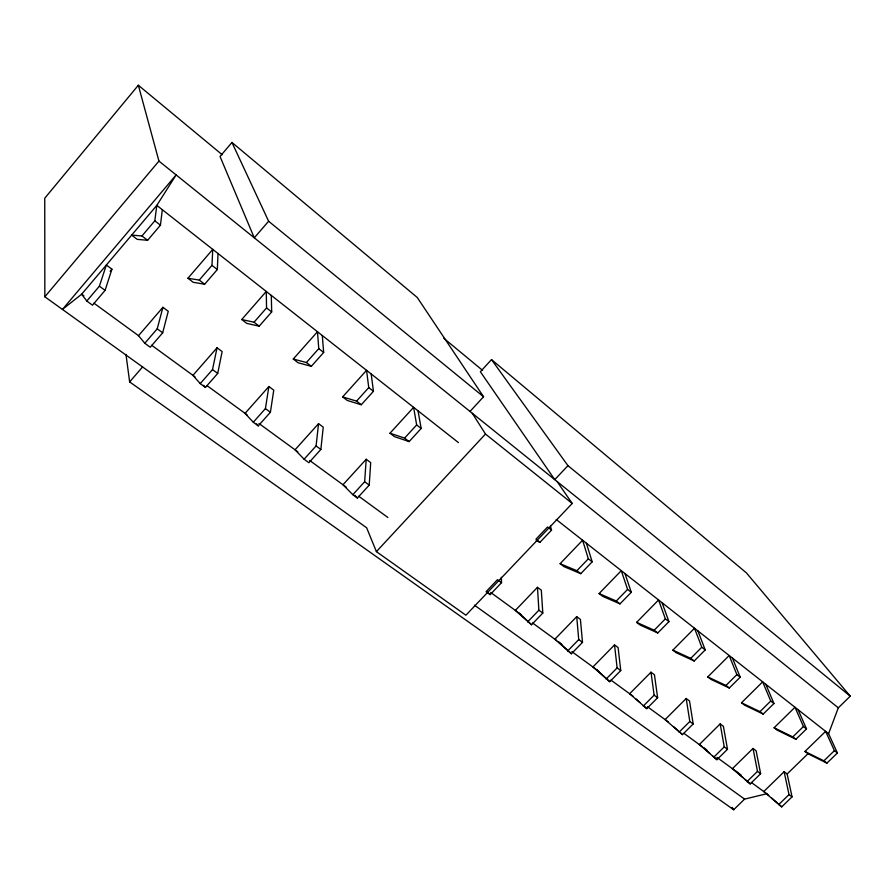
<?xml version="1.0" encoding="UTF-8"?>
<svg xmlns="http://www.w3.org/2000/svg" width="895" height="895" viewBox="0 0 895 895"><rect width="100%" height="100%" fill="white"/><g stroke="black" fill="none" stroke-linecap="round" stroke-linejoin="round"><path stroke-width="1.34" d="M187.928 278.255L199.272 280.068L211.958 265.356L212.764 249.381L187.928 278.255L193.219 282.305L204.664 284.218L217.328 269.54L218.022 253.52M369.221 485.124L370.698 462.637L366.212 459.28L342.975 484.743L352.82 494.678L357.407 498.012L369.221 485.124L364.645 481.745L366.212 459.28M320.857 449.458L323.24 427.161L318.553 423.659L295.037 449.793L304.099 459.213L308.887 462.704L320.857 449.458L316.08 445.945L318.553 423.659M147.608 240.296L141.969 235.956L131.666 235.105L137.203 239.357L147.608 240.296L160.44 225.193L162.319 209.71M141.969 235.956L154.813 220.808L156.815 205.38L176.125 174.917L62.449 309.424L81.646 294.22L156.815 205.38L458.408 442.566M270.402 412.259L273.758 390.164L268.88 386.517L245.062 413.356L253.285 422.227L258.286 425.863L270.402 412.259L265.423 408.59L268.88 386.517M217.72 373.428L222.139 351.578L217.049 347.775L192.94 375.363L200.234 383.608L205.447 387.412L217.72 373.428L212.518 369.59L217.049 347.775M162.666 332.839L168.249 311.292L162.924 307.309L138.524 335.681L144.789 343.255L150.248 347.226L162.666 332.839L157.229 328.823L162.924 307.309M105.084 290.372L111.92 269.182L106.348 265.021L99.39 286.176L86.793 301.033L92.498 305.195L105.084 290.372L99.39 286.176M837.407 752.986L834.409 750.659L825.626 731.36L804.974 751.453L807.961 753.735L826.913 763.144L837.407 752.986L828.591 733.687L838.291 707.833L850.25 696.176L746.396 572.867L491.5 359.611L480.369 371.738L554.755 479.642L567.956 465.668L491.5 359.611M222.251 154.757L138.333 85.249L44.75 198.22L44.839 296.782L366.659 527.804L376.403 551.633L465.903 615.223L572.229 503.46L557.07 481.51M44.839 296.782L158.941 161.089L138.333 85.249M110.152 271.263L111.92 269.182M231.95 142.45L220.036 156.491L254.281 237.824L268.623 221.244L231.95 142.45L417.227 297.464L483.557 396.753L470.009 411.443M144.789 343.255L157.229 328.823M768.771 795.498L766.791 793.742L744.595 799.112L733.676 809.751L129.641 381.919L142.585 366.95M241.739 319.526L266.262 291.457L266.553 307.925L254.035 322.211L241.739 319.526L246.807 323.408L259.181 326.172L271.688 311.93L271.297 295.417M200.234 383.608L212.518 369.59M293.269 359.029L317.479 331.732L318.765 348.636L306.403 362.52L293.269 359.029L298.113 362.755L311.337 366.323L323.677 352.462L322.301 335.524M253.285 422.227L265.423 408.59M342.64 396.899L366.558 370.329L368.751 387.602L373.461 391.272L361.278 404.753L347.294 400.468L342.64 396.899L356.557 401.117L361.278 404.753M304.099 459.213L316.08 445.945M356.557 401.117L368.751 387.602M389.996 433.214L413.613 407.337L416.656 424.946L421.165 428.47L409.138 441.593L394.46 436.637L389.996 433.214L404.607 438.102L409.138 441.593M352.82 494.678L364.645 481.745M404.607 438.102L416.656 424.946M376.403 551.633L485.482 434.041L472.303 413.289M501.536 582.667L497.475 579.68L486.063 591.673L490.147 594.638L501.536 582.667L501.345 577.297M536.206 540.77L539.976 542.292L551.555 530.131L550.447 526.182M537.47 587.31L515.33 610.412L531.54 624.766L542.795 613.086L541.318 590.185L537.47 587.31L538.88 610.211L527.614 621.913M560.125 563.682L582.6 540.233L588.339 558.804L592.188 561.814L580.754 573.684L563.951 566.613L560.125 563.682L576.895 570.708L580.754 573.684M576.895 570.708L588.339 558.804M576.716 616.644L554.844 639.22L571.39 653.775L582.5 642.364L580.419 619.418L576.716 616.644L578.741 639.589L582.5 642.364M599.091 593.564L621.287 570.663L627.585 589.402L631.288 592.289L620 603.879L602.771 596.383L599.091 593.564L616.275 601.026L620 603.879M567.609 651.023L578.741 639.589M616.275 601.026L627.585 589.402M614.529 644.926L592.915 666.976L609.775 681.71L620.75 670.568L618.109 647.588L614.529 644.926L617.125 667.894L620.75 670.568M636.636 622.361L658.575 599.986L665.365 618.859L668.934 621.645L657.78 632.966L640.193 625.079L636.636 622.361L654.2 630.214L657.78 632.966M606.128 679.07L617.125 667.894M654.2 630.214L665.365 618.859M651.001 672.19L629.644 693.759L646.772 708.65L657.624 697.753L654.446 674.763L651.001 672.19L654.122 695.169L657.624 697.753M672.85 650.128L694.509 628.245L701.781 647.242L705.215 649.927L694.196 660.991L676.273 652.746L672.85 650.128L690.75 658.34L694.196 660.991M643.259 706.088L654.122 695.169M690.75 658.34L701.781 647.242M686.197 698.492L665.086 719.602L682.46 734.627L693.178 723.965L689.53 700.986L686.197 698.492L689.81 721.482L693.178 723.965M707.777 676.911L729.179 655.509L736.876 674.617L740.199 677.202L729.313 688.02L711.089 679.45L707.777 676.911L725.979 685.458L729.313 688.02M679.081 732.166L689.81 721.482M725.979 685.458L736.876 674.617M720.184 723.898L699.319 744.562L716.906 759.698L727.501 749.272L723.395 726.304L720.184 723.898L724.245 746.866L727.501 749.272M741.507 702.776L762.652 681.833L770.74 701.02L773.951 703.515L763.2 714.098L744.696 705.226L741.507 702.776L759.989 711.626L763.2 714.098M713.639 757.327L724.245 746.866M759.989 711.626L770.74 701.02M753.019 748.444L732.401 768.671L750.178 783.919L760.638 773.705L756.118 750.771L753.019 748.444L757.494 771.389L760.638 773.705M774.097 727.769L794.984 707.263L803.441 726.516L806.529 728.922L795.912 739.281L777.173 730.13L774.097 727.769L792.813 736.898L795.912 739.281M747.023 781.615L757.494 771.389M792.813 736.898L803.441 726.516M784.143 771.714L763.759 791.538L781.704 806.865L792.053 796.863L787.141 773.962L784.143 771.714L789.01 794.615L792.053 796.863M787.141 773.962L807.961 753.735M778.65 804.639L789.01 794.615M804.974 751.453L823.903 760.828L834.409 750.659M474.428 605.165L744.595 799.112M83.884 295.842L81.646 294.22L86.793 301.033M93.93 303.17L138.524 335.681M151.68 345.269L194.998 376.851M207.013 385.622L247.031 414.788M258.991 423.514L297.856 451.852M309.715 460.5L346.365 487.216M358.716 496.222L387.893 517.5M490.673 592.434L521.438 614.854M532.57 622.976L556.701 640.574M561.892 644.355L558.569 641.939L571.39 653.775M571.871 651.627L598.721 671.216M610.871 680.066L633.123 696.288M647.454 706.737L668.442 722.041M683.881 733.296L702.564 746.922M703.66 747.728L706.983 750.144M716.929 757.394L741.172 775.07M751.341 782.476L766.791 793.742M538.88 610.211L542.795 613.086M199.272 280.068L204.664 284.218M254.035 322.211L259.181 326.172M306.403 362.52L311.337 366.323M539.976 542.292L535.96 539.204L547.561 527.01L551.555 530.131M823.903 760.828L826.913 763.144M154.813 220.808L160.44 225.193M211.958 265.356L217.328 269.54M266.553 307.925L271.688 311.93M318.765 348.636L323.677 352.462M556.242 519.503L828.591 733.687M485.482 434.041L572.229 503.46M158.941 161.089L838.291 707.833M268.623 221.244L483.557 396.753M567.956 465.668L850.25 696.176M443.864 338.321L482.595 370.396M771.759 798.116L781.704 806.865M735.533 770.953L742.85 777.442M744.942 779.288L750.178 783.919M703.582 747.828L709.735 753.31M712.812 756.051L716.906 759.698M673.454 726.539L678.455 731.036M680.457 732.826L682.46 734.627M636.043 698.939L639.947 702.463M643.852 705.998L646.772 708.65M596.518 669.605L609.775 681.71M519.201 613.232L531.54 624.766M487.193 591.841L490.147 594.638M354.7 495.293L357.407 498.012M256.44 423.883L258.286 425.863M203.601 385.331L205.447 387.412M732.166 807.402L733.676 809.751M798.049 709.668L806.529 728.922M765.818 684.328L773.951 703.515M732.457 658.093L740.199 677.202M697.91 630.919L705.215 649.927M662.087 602.749L668.934 621.645M624.945 573.538L631.288 592.289M586.393 543.22L592.188 561.814M418.043 410.827L421.165 428.47M125.982 354.42L129.641 381.919M371.179 373.965L373.461 391.272"/></g></svg>
